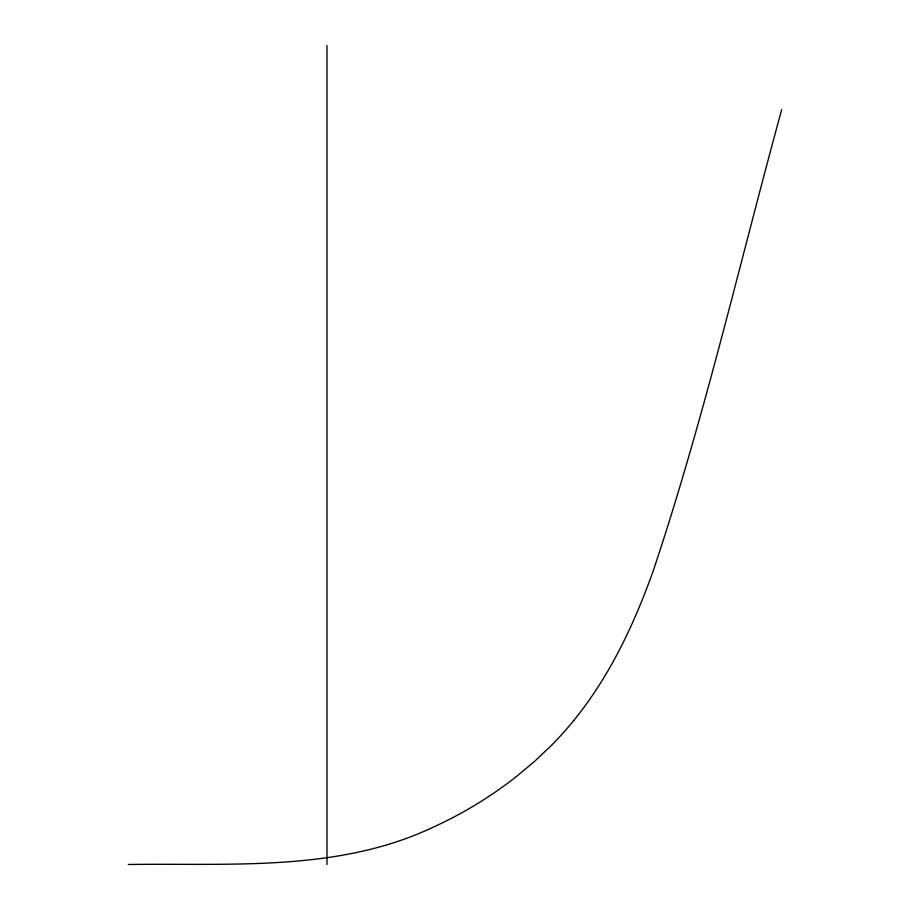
<?xml version="1.0" encoding="UTF-8"?>
<svg xmlns="http://www.w3.org/2000/svg" width="910" height="910" viewBox="0 0 910 910"><rect width="100%" height="100%" fill="white"/><g stroke="black" fill="none" stroke-linecap="round" stroke-linejoin="round"><path stroke-width="1.36" d="M781.701 109.541C739.625 263.32 703.965 419.089 653.38 570.399C634.35 623.896 609.768 676.255 573.721 720.538M128.299 864.5C230.56 862.942 338.725 872.28 433.865 826.86A406.361 406.361 0 0 0 517.54 775.616L534.432 761.499L550.641 746.189A349.656 349.656 0 0 0 573.721 720.538M326.963 45.5L326.963 864.5"/></g></svg>
